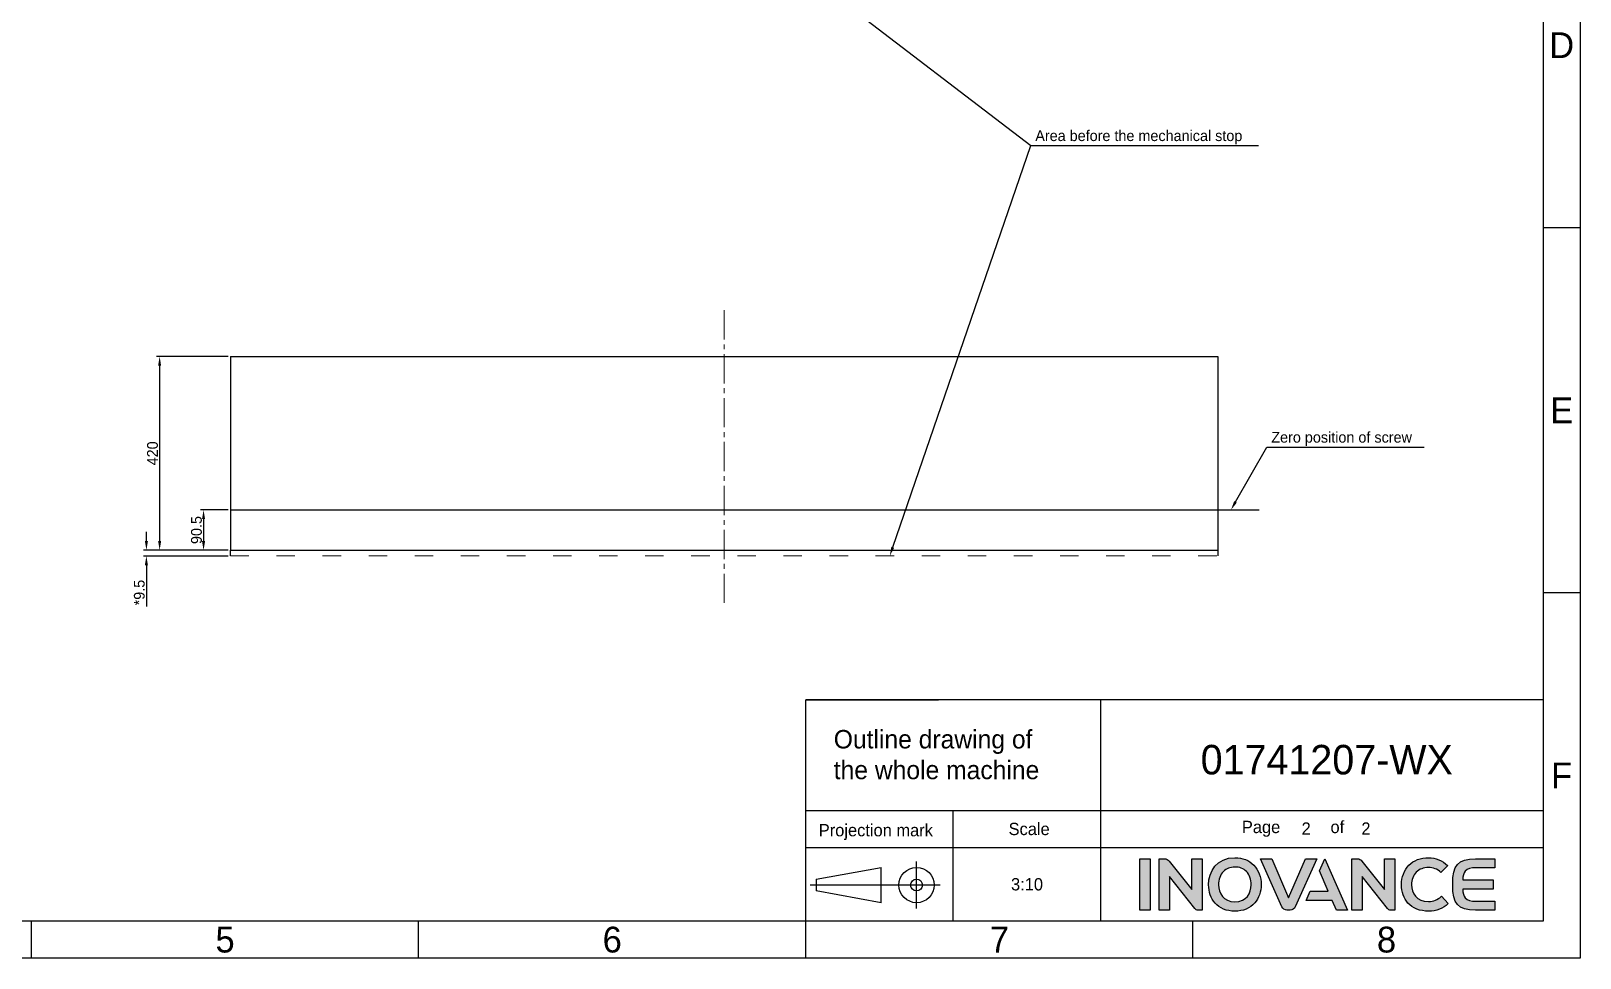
# Model space of a CAD drawing. Header units: millimetres. Extents: x 4086 to 8300, y 123 to 1549.
# Drawn here: x 7291 to 8300, y 124 to 727 of the extents above; entities that cross this region are included whole.
import ezdxf
from ezdxf import colors
from ezdxf.entities.mleader import LeaderData, LeaderLine
from ezdxf.enums import TextEntityAlignment as Align
from ezdxf.math import Vec2, Vec3

# ---------------------------------------------------------------- set-up
doc = ezdxf.new("R2010")
doc.units = ezdxf.units.MM
doc.linetypes.add('ACAD_ISO03W100', pattern=[30, 12, -18])
doc.linetypes.add('CENTER2', pattern=[28.575, 19.05, -3.175, 3.175, -3.175])
doc.layers.add('logo-蓝色', color=7, linetype='Continuous', true_color=0x008ccf)
for name, color, linetype, lineweight in [('中心线层', 7, 'CENTER2', 0), ('虚线层', 7, 'ACAD_ISO03W100', 0), ('轮廓实线层', 7, 'Continuous', 30)]:
    doc.layers.add(name, color=color, linetype=linetype, lineweight=lineweight)
doc.styles.get("Standard").update_dxf_attribs({"font": 'simsun.ttc'})
doc.styles.add('思源黑', font='SourceHanSansCN-Normal.ttf')
doc.dimstyles.new('尺寸标注_3_10比例', dxfattribs={"dimtxt": 7, "dimasz": 6, "dimexe": 2, "dimexo": 1.5, "dimgap": 1, "dimtad": 1, "dimdec": 1, "dimlfac": 3.333333, "dimdsep": 46, "dimtxsty": '思源黑', "dimcen": 0.09, "dimadec": 0, "dimazin": 0, "dimtp": 0.01, "dimtm": 0.01, "dimtfac": 1, "dimtdec": 1, "dimtofl": 0, "dimtmove": 0, "dimatfit": 3, "dimfxl": 0, "dimtolj": 1, "dimarcsym": 0})

# ---------------------------------------------------------------- blocks, each defined once
blk = doc.blocks.new('1')
at = {"layer": 'logo-蓝色'}
h = blk.add_hatch(color=256, dxfattribs=at)
h.dxf.hatch_style = 1
edge = h.paths.add_edge_path()
edge.add_spline(control_points=[(8013.2, 154.8), (8013.2, 154.8), (8019.8, 154.8), (8019.8, 154.8), (8019.8, 154.8), (8019.8, 154.8), (8019.8, 188.2), (8019.8, 188.2), (8019.8, 188.2), (8019.8, 188.2), (8013.2, 188.2), (8013.2, 188.2), (8013.2, 188.2), (8013.2, 188.2), (8013.2, 154.8), (8013.2, 154.8)], knot_values=[0, 0, 0, 0, 0.25, 0.25, 0.25, 0.25, 0.5, 0.5, 0.5, 0.5, 0.75, 0.75, 0.75, 0.75, 1, 1, 1, 1], degree=3, periodic=1)
h = blk.add_hatch(color=256, dxfattribs=at)
h.dxf.hatch_style = 1
edge = h.paths.add_edge_path()
edge.add_spline(control_points=[(8046.9, 188.2), (8046.9, 188.2), (8046.9, 168.1), (8046.9, 168.1), (8046.9, 168.1), (8046.9, 168.1), (8032.2, 186.7), (8032.2, 186.7), (8032.2, 186.7), (8031.5, 187.6), (8030.5, 188.2), (8029.3, 188.2), (8029.3, 188.2), (8029.3, 188.2), (8025.7, 188.2), (8025.7, 188.2), (8025.7, 188.2), (8025.7, 188.2), (8025.7, 154.7), (8025.7, 154.7), (8025.7, 154.7), (8025.7, 154.7), (8032.4, 154.7), (8032.4, 154.7), (8032.4, 154.7), (8032.4, 154.7), (8032.4, 176.6), (8032.4, 176.6), (8032.4, 176.6), (8032.4, 176.6), (8048.9, 155.8), (8048.9, 155.8), (8048.9, 155.8), (8049.4, 155.1), (8050.1, 154.7), (8051, 154.7), (8051, 154.7), (8051, 154.7), (8053.6, 154.7), (8053.6, 154.7), (8053.6, 154.7), (8053.6, 154.7), (8053.6, 188.2), (8053.6, 188.2), (8053.6, 188.2), (8053.6, 188.2), (8046.9, 188.2), (8046.9, 188.2)], knot_values=[0, 0, 0, 0, 0.083333, 0.083333, 0.083333, 0.083333, 0.166667, 0.166667, 0.166667, 0.166667, 0.25, 0.25, 0.25, 0.25, 0.333333, 0.333333, 0.333333, 0.333333, 0.416667, 0.416667, 0.416667, 0.416667, 0.5, 0.5, 0.5, 0.5, 0.583333, 0.583333, 0.583333, 0.583333, 0.666667, 0.666667, 0.666667, 0.666667, 0.75, 0.75, 0.75, 0.75, 0.833333, 0.833333, 0.833333, 0.833333, 0.916667, 0.916667, 0.916667, 0.916667, 1, 1, 1, 1], degree=3, periodic=1)
h = blk.add_hatch(color=256, dxfattribs=at)
h.dxf.hatch_style = 1
edge = h.paths.add_edge_path(flags=16)
edge.add_spline(control_points=[(8067.5, 179.9), (8069.4, 181.8), (8072, 182.8), (8075, 182.8), (8075, 182.8), (8078.1, 182.8), (8080.6, 181.9), (8082.5, 180), (8082.5, 180), (8084.5, 177.9), (8085.7, 174.7), (8085.6, 171.3), (8085.6, 171.3), (8085.5, 165.9), (8082.7, 160.2), (8075, 160.2), (8075, 160.2), (8067.4, 160.2), (8064.5, 165.9), (8064.4, 171.2), (8064.4, 171.2), (8064.3, 174.6), (8065.5, 177.8), (8067.5, 179.9)], knot_values=[0, 0, 0, 0, 0.166667, 0.166667, 0.166667, 0.166667, 0.333333, 0.333333, 0.333333, 0.333333, 0.5, 0.5, 0.5, 0.5, 0.666667, 0.666667, 0.666667, 0.666667, 0.833333, 0.833333, 0.833333, 0.833333, 1, 1, 1, 1], degree=3, periodic=0)
edge = h.paths.add_edge_path()
edge.add_spline(control_points=[(8075, 188.9), (8063.2, 188.9), (8057.9, 179.8), (8057.9, 171.3), (8057.9, 171.3), (8057.9, 166.7), (8059.4, 162.5), (8062.1, 159.4), (8062.1, 159.4), (8065.1, 155.9), (8069.6, 154.1), (8075, 154.1), (8075, 154.1), (8080.4, 154.1), (8084.9, 155.9), (8088, 159.5), (8088, 159.5), (8090.6, 162.5), (8092.1, 166.8), (8092.2, 171.3), (8092.2, 171.3), (8092.2, 176.3), (8090.4, 180.9), (8087.3, 184.1), (8087.3, 184.1), (8084.2, 187.3), (8080, 188.9), (8075, 188.9)], knot_values=[0, 0, 0, 0, 0.142857, 0.142857, 0.142857, 0.142857, 0.285714, 0.285714, 0.285714, 0.285714, 0.428571, 0.428571, 0.428571, 0.428571, 0.571429, 0.571429, 0.571429, 0.571429, 0.714286, 0.714286, 0.714286, 0.714286, 0.857143, 0.857143, 0.857143, 0.857143, 1, 1, 1, 1], degree=3, periodic=0)
h = blk.add_hatch(color=256, dxfattribs=at)
h.dxf.hatch_style = 1
edge = h.paths.add_edge_path()
edge.add_spline(control_points=[(8120.9, 188.2), (8120.9, 188.2), (8110, 162.7), (8110, 162.7), (8110, 162.7), (8110, 162.7), (8099, 188.2), (8099, 188.2), (8099, 188.2), (8099, 188.2), (8091.6, 188.2), (8091.6, 188.2), (8091.6, 188.2), (8091.6, 188.2), (8105.6, 156.9), (8105.6, 156.9), (8105.6, 156.9), (8106.2, 155.7), (8107.5, 154.8), (8108.9, 154.8), (8108.9, 154.8), (8108.9, 154.8), (8108.9, 154.8), (8108.9, 154.8), (8108.9, 154.8), (8108.9, 154.8), (8111, 154.8), (8111, 154.8), (8111, 154.8), (8111, 154.8), (8111, 154.8), (8111, 154.8), (8111, 154.8), (8112.5, 154.8), (8113.7, 155.7), (8114.3, 156.9), (8114.3, 156.9), (8114.3, 156.9), (8128.3, 188.2), (8128.3, 188.2), (8128.3, 188.2), (8128.3, 188.2), (8120.9, 188.2), (8120.9, 188.2)], knot_values=[0, 0, 0, 0, 0.090909, 0.090909, 0.090909, 0.090909, 0.181818, 0.181818, 0.181818, 0.181818, 0.272727, 0.272727, 0.272727, 0.272727, 0.363636, 0.363636, 0.363636, 0.363636, 0.454545, 0.454545, 0.454545, 0.454545, 0.545455, 0.545455, 0.545455, 0.545455, 0.636364, 0.636364, 0.636364, 0.636364, 0.727273, 0.727273, 0.727273, 0.727273, 0.818182, 0.818182, 0.818182, 0.818182, 0.909091, 0.909091, 0.909091, 0.909091, 1, 1, 1, 1], degree=3, periodic=1)
h = blk.add_hatch(color=256, dxfattribs=at)
h.dxf.hatch_style = 1
edge = h.paths.add_edge_path()
edge.add_spline(control_points=[(8133.5, 188.2), (8133.5, 188.2), (8130, 180.4), (8130, 180.4), (8130, 180.4), (8130, 180.4), (8135.7, 167.2), (8135.7, 167.2), (8135.7, 167.2), (8135.7, 167.2), (8124.1, 167.2), (8124.1, 167.2), (8124.1, 167.2), (8124.1, 167.2), (8121.3, 161), (8121.3, 161), (8121.3, 161), (8121.3, 161), (8138.4, 161), (8138.4, 161), (8138.4, 161), (8138.4, 161), (8141.2, 154.8), (8141.2, 154.8), (8141.2, 154.8), (8141.2, 154.8), (8148.4, 154.8), (8148.4, 154.8), (8148.4, 154.8), (8148.4, 154.8), (8133.5, 188.2), (8133.5, 188.2)], knot_values=[0, 0, 0, 0, 0.125, 0.125, 0.125, 0.125, 0.25, 0.25, 0.25, 0.25, 0.375, 0.375, 0.375, 0.375, 0.5, 0.5, 0.5, 0.5, 0.625, 0.625, 0.625, 0.625, 0.75, 0.75, 0.75, 0.75, 0.875, 0.875, 0.875, 0.875, 1, 1, 1, 1], degree=3, periodic=1)
h = blk.add_hatch(color=256, dxfattribs=at)
h.dxf.hatch_style = 1
edge = h.paths.add_edge_path()
edge.add_spline(control_points=[(8172.4, 188.2), (8172.4, 188.2), (8172.4, 168.1), (8172.4, 168.1), (8172.4, 168.1), (8172.4, 168.1), (8157.7, 186.7), (8157.7, 186.7), (8157.7, 186.7), (8157, 187.6), (8156, 188.2), (8154.8, 188.2), (8154.8, 188.2), (8154.8, 188.2), (8151.2, 188.2), (8151.2, 188.2), (8151.2, 188.2), (8151.2, 188.2), (8151.2, 154.7), (8151.2, 154.7), (8151.2, 154.7), (8151.2, 154.7), (8157.9, 154.7), (8157.9, 154.7), (8157.9, 154.7), (8157.9, 154.7), (8157.9, 176.6), (8157.9, 176.6), (8157.9, 176.6), (8157.9, 176.6), (8174.4, 155.8), (8174.4, 155.8), (8174.4, 155.8), (8174.9, 155.1), (8175.6, 154.7), (8176.5, 154.7), (8176.5, 154.7), (8176.5, 154.7), (8179.1, 154.7), (8179.1, 154.7), (8179.1, 154.7), (8179.1, 154.7), (8179.1, 188.2), (8179.1, 188.2), (8179.1, 188.2), (8179.1, 188.2), (8172.4, 188.2), (8172.4, 188.2)], knot_values=[0, 0, 0, 0, 0.083333, 0.083333, 0.083333, 0.083333, 0.166667, 0.166667, 0.166667, 0.166667, 0.25, 0.25, 0.25, 0.25, 0.333333, 0.333333, 0.333333, 0.333333, 0.416667, 0.416667, 0.416667, 0.416667, 0.5, 0.5, 0.5, 0.5, 0.583333, 0.583333, 0.583333, 0.583333, 0.666667, 0.666667, 0.666667, 0.666667, 0.75, 0.75, 0.75, 0.75, 0.833333, 0.833333, 0.833333, 0.833333, 0.916667, 0.916667, 0.916667, 0.916667, 1, 1, 1, 1], degree=3, periodic=1)
h = blk.add_hatch(color=256, dxfattribs=at)
h.dxf.hatch_style = 1
edge = h.paths.add_edge_path()
edge.add_spline(control_points=[(8209.2, 163.6), (8207.2, 161.6), (8204.1, 160.3), (8201.1, 160.3), (8201.1, 160.3), (8193, 160.3), (8190, 166), (8190, 171.3), (8190, 171.3), (8189.9, 174.5), (8191.1, 177.5), (8193.1, 179.5), (8193.1, 179.5), (8195.1, 181.5), (8197.8, 182.5), (8201.1, 182.5), (8201.1, 182.5), (8204.1, 182.5), (8206.9, 181.5), (8208.9, 179.5), (8208.9, 179.5), (8208.9, 179.5), (8209.1, 179.3), (8209.1, 179.3), (8209.1, 179.3), (8209.1, 179.3), (8213.5, 183.6), (8213.5, 183.6), (8213.5, 183.6), (8213.5, 183.6), (8213.4, 183.8), (8213.4, 183.8), (8213.4, 183.8), (8210, 187.1), (8205.7, 188.9), (8201.1, 188.9), (8201.1, 188.9), (8195.9, 188.9), (8191.5, 187.2), (8188.3, 184), (8188.3, 184), (8185.2, 180.8), (8183.4, 176.2), (8183.4, 171.3), (8183.4, 171.3), (8183.4, 166.7), (8184.9, 162.5), (8187.6, 159.4), (8187.6, 159.4), (8190.8, 155.9), (8195.4, 154.1), (8201.1, 154.1), (8201.1, 154.1), (8206.1, 154.1), (8210.5, 155.8), (8213.8, 159), (8213.8, 159), (8213.8, 159), (8213.9, 159.2), (8213.9, 159.2), (8213.9, 159.2), (8213.9, 159.2), (8209.4, 163.8), (8209.4, 163.8), (8209.4, 163.8), (8209.4, 163.8), (8209.2, 163.6), (8209.2, 163.6)], knot_values=[0, 0, 0, 0, 0.058824, 0.058824, 0.058824, 0.058824, 0.117647, 0.117647, 0.117647, 0.117647, 0.176471, 0.176471, 0.176471, 0.176471, 0.235294, 0.235294, 0.235294, 0.235294, 0.294118, 0.294118, 0.294118, 0.294118, 0.352941, 0.352941, 0.352941, 0.352941, 0.411765, 0.411765, 0.411765, 0.411765, 0.470588, 0.470588, 0.470588, 0.470588, 0.529412, 0.529412, 0.529412, 0.529412, 0.588235, 0.588235, 0.588235, 0.588235, 0.647059, 0.647059, 0.647059, 0.647059, 0.705882, 0.705882, 0.705882, 0.705882, 0.764706, 0.764706, 0.764706, 0.764706, 0.823529, 0.823529, 0.823529, 0.823529, 0.882353, 0.882353, 0.882353, 0.882353, 0.941176, 0.941176, 0.941176, 0.941176, 1, 1, 1, 1], degree=3, periodic=0)
h = blk.add_hatch(color=256, dxfattribs=at)
h.dxf.hatch_style = 1
edge = h.paths.add_edge_path()
edge.add_spline(control_points=[(8231.8, 182.4), (8231.8, 182.4), (8244.3, 182.4), (8244.3, 182.4), (8244.3, 182.4), (8244.3, 182.4), (8244.3, 188.2), (8244.3, 188.2), (8244.3, 188.2), (8244.3, 188.2), (8231.7, 188.2), (8231.7, 188.2), (8231.7, 188.2), (8220, 188.2), (8216.8, 183.7), (8216.8, 171.9), (8216.8, 171.9), (8216.8, 171.9), (8216.8, 171.5), (8216.8, 171.5), (8216.8, 171.5), (8216.8, 171.5), (8216.8, 171.5), (8216.8, 171.5), (8216.8, 171.5), (8216.8, 171.5), (8216.8, 171.5), (8216.8, 171.5), (8216.8, 171.5), (8216.8, 171.5), (8216.8, 171.5), (8216.8, 171.5), (8216.8, 171.5), (8216.8, 171.5), (8216.8, 171), (8216.8, 171), (8216.8, 171), (8216.8, 159.2), (8220, 154.8), (8231.7, 154.8), (8231.7, 154.8), (8231.7, 154.8), (8244.3, 154.8), (8244.3, 154.8), (8244.3, 154.8), (8244.3, 154.8), (8244.3, 160.6), (8244.3, 160.6), (8244.3, 160.6), (8244.3, 160.6), (8231.8, 160.6), (8231.8, 160.6), (8231.8, 160.6), (8228.8, 160.6), (8226.4, 161.1), (8225, 162.7), (8225, 162.7), (8223.9, 164), (8223.4, 166), (8223.3, 168.4), (8223.3, 168.4), (8223.3, 168.4), (8243.2, 168.4), (8243.2, 168.4), (8243.2, 168.4), (8243.2, 168.4), (8243.2, 171.5), (8243.2, 171.5), (8243.2, 171.5), (8243.2, 171.5), (8243.2, 174.6), (8243.2, 174.6), (8243.2, 174.6), (8243.2, 174.6), (8223.3, 174.6), (8223.3, 174.6), (8223.3, 174.6), (8223.4, 176.9), (8223.9, 178.9), (8225, 180.2), (8225, 180.2), (8226.4, 181.8), (8228.8, 182.4), (8231.8, 182.4)], knot_values=[0, 0, 0, 0, 0.047619, 0.047619, 0.047619, 0.047619, 0.095238, 0.095238, 0.095238, 0.095238, 0.142857, 0.142857, 0.142857, 0.142857, 0.190476, 0.190476, 0.190476, 0.190476, 0.238095, 0.238095, 0.238095, 0.238095, 0.285714, 0.285714, 0.285714, 0.285714, 0.333333, 0.333333, 0.333333, 0.333333, 0.380952, 0.380952, 0.380952, 0.380952, 0.428571, 0.428571, 0.428571, 0.428571, 0.47619, 0.47619, 0.47619, 0.47619, 0.52381, 0.52381, 0.52381, 0.52381, 0.571429, 0.571429, 0.571429, 0.571429, 0.619048, 0.619048, 0.619048, 0.619048, 0.666667, 0.666667, 0.666667, 0.666667, 0.714286, 0.714286, 0.714286, 0.714286, 0.761905, 0.761905, 0.761905, 0.761905, 0.809524, 0.809524, 0.809524, 0.809524, 0.857143, 0.857143, 0.857143, 0.857143, 0.904762, 0.904762, 0.904762, 0.904762, 0.952381, 0.952381, 0.952381, 0.952381, 1, 1, 1, 1], degree=3, periodic=0)
at = {"color": 2}
for p, q in [((8299.7, 598.8), (8275.7, 598.8)), ((8299.7, 361.2), (8275.7, 361.2)), ((8275.7, 291.6), (7795.7, 291.6)), ((7795.7, 147.6), (7795.7, 291.6)), ((7795.7, 291.6), (7882.1, 291.6)), ((7987.7, 147.6), (7987.7, 291.6)), ((7795.7, 147.6), (7795.7, 219.6)), ((7795.7, 219.6), (7882.1, 219.6)), ((7795.7, 219.6), (8275.7, 219.6)), ((7891.7, 147.6), (7891.7, 219.6)), ((7795.7, 195.6), (7987.7, 195.6)), ((7802.5, 175), (7844.7, 182.6)), ((7844.7, 159.6), (7844.7, 182.6)), ((7867.8, 155.8), (7867.8, 186.5)), ((7802.5, 175), (7802.5, 167.3)), ((7883.1, 171.1), (7798.6, 171.1)), ((7844.7, 159.6), (7802.5, 167.3)), ((7291.7, 123.6), (7291.7, 147.6)), ((7543.7, 123.6), (7543.7, 147.6)), ((7795.7, 123.6), (7795.7, 147.6)), ((8047.7, 123.6), (8047.7, 147.6))]:
    blk.add_line(p, q, dxfattribs=at)
for points in [[(6283.7, 123.6), (6283.7, 1549.2), (8299.7, 1549.2), (8299.7, 123.6)], [(6403.7, 147.6), (6403.7, 1525.2), (8275.7, 1525.2), (8275.7, 147.6)], [(7987.7, 195.6), (8275.7, 195.6), (8275.7, 147.6), (7987.7, 147.6)]]:
    blk.add_lwpolyline(points, close=True, dxfattribs=at)
for radius in [11.5, 3.84]:
    blk.add_circle((7867.8, 171.1), radius, dxfattribs=at)
at = {"layer": 'logo-蓝色'}
for points, knots in [([(8013.2, 154.8), (8013.2, 154.8), (8019.8, 154.8), (8019.8, 154.8), (8019.8, 154.8), (8019.8, 154.8), (8019.8, 188.2), (8019.8, 188.2), (8019.8, 188.2), (8019.8, 188.2), (8013.2, 188.2), (8013.2, 188.2), (8013.2, 188.2), (8013.2, 188.2), (8013.2, 154.8), (8013.2, 154.8)], [0, 0, 0, 0, 0.25, 0.25, 0.25, 0.25, 0.5, 0.5, 0.5, 0.5, 0.75, 0.75, 0.75, 0.75, 1, 1, 1, 1]), ([(8046.9, 188.2), (8046.9, 188.2), (8046.9, 168.1), (8046.9, 168.1), (8046.9, 168.1), (8046.9, 168.1), (8032.2, 186.7), (8032.2, 186.7), (8032.2, 186.7), (8031.5, 187.6), (8030.5, 188.2), (8029.3, 188.2), (8029.3, 188.2), (8029.3, 188.2), (8025.7, 188.2), (8025.7, 188.2), (8025.7, 188.2), (8025.7, 188.2), (8025.7, 154.7), (8025.7, 154.7), (8025.7, 154.7), (8025.7, 154.7), (8032.4, 154.7), (8032.4, 154.7), (8032.4, 154.7), (8032.4, 154.7), (8032.4, 176.6), (8032.4, 176.6), (8032.4, 176.6), (8032.4, 176.6), (8048.9, 155.8), (8048.9, 155.8), (8048.9, 155.8), (8049.4, 155.1), (8050.1, 154.7), (8051, 154.7), (8051, 154.7), (8051, 154.7), (8053.6, 154.7), (8053.6, 154.7), (8053.6, 154.7), (8053.6, 154.7), (8053.6, 188.2), (8053.6, 188.2), (8053.6, 188.2), (8053.6, 188.2), (8046.9, 188.2), (8046.9, 188.2)], [0, 0, 0, 0, 0.083333, 0.083333, 0.083333, 0.083333, 0.166667, 0.166667, 0.166667, 0.166667, 0.25, 0.25, 0.25, 0.25, 0.333333, 0.333333, 0.333333, 0.333333, 0.416667, 0.416667, 0.416667, 0.416667, 0.5, 0.5, 0.5, 0.5, 0.583333, 0.583333, 0.583333, 0.583333, 0.666667, 0.666667, 0.666667, 0.666667, 0.75, 0.75, 0.75, 0.75, 0.833333, 0.833333, 0.833333, 0.833333, 0.916667, 0.916667, 0.916667, 0.916667, 1, 1, 1, 1]), ([(8075, 188.9), (8063.2, 188.9), (8057.9, 179.8), (8057.9, 171.3), (8057.9, 171.3), (8057.9, 166.7), (8059.4, 162.5), (8062.1, 159.4), (8062.1, 159.4), (8065.1, 155.9), (8069.6, 154.1), (8075, 154.1), (8075, 154.1), (8080.4, 154.1), (8084.9, 155.9), (8088, 159.5), (8088, 159.5), (8090.6, 162.5), (8092.1, 166.8), (8092.2, 171.3), (8092.2, 171.3), (8092.2, 176.3), (8090.4, 180.9), (8087.3, 184.1), (8087.3, 184.1), (8084.2, 187.3), (8080, 188.9), (8075, 188.9)], [0, 0, 0, 0, 0.142857, 0.142857, 0.142857, 0.142857, 0.285714, 0.285714, 0.285714, 0.285714, 0.428571, 0.428571, 0.428571, 0.428571, 0.571429, 0.571429, 0.571429, 0.571429, 0.714286, 0.714286, 0.714286, 0.714286, 0.857143, 0.857143, 0.857143, 0.857143, 1, 1, 1, 1]), ([(8067.5, 179.9), (8069.4, 181.8), (8072, 182.8), (8075, 182.8), (8075, 182.8), (8078.1, 182.8), (8080.6, 181.9), (8082.5, 180), (8082.5, 180), (8084.5, 177.9), (8085.7, 174.7), (8085.6, 171.3), (8085.6, 171.3), (8085.5, 165.9), (8082.7, 160.2), (8075, 160.2), (8075, 160.2), (8067.4, 160.2), (8064.5, 165.9), (8064.4, 171.2), (8064.4, 171.2), (8064.3, 174.6), (8065.5, 177.8), (8067.5, 179.9)], [0, 0, 0, 0, 0.166667, 0.166667, 0.166667, 0.166667, 0.333333, 0.333333, 0.333333, 0.333333, 0.5, 0.5, 0.5, 0.5, 0.666667, 0.666667, 0.666667, 0.666667, 0.833333, 0.833333, 0.833333, 0.833333, 1, 1, 1, 1]), ([(8120.9, 188.2), (8120.9, 188.2), (8110, 162.7), (8110, 162.7), (8110, 162.7), (8110, 162.7), (8099, 188.2), (8099, 188.2), (8099, 188.2), (8099, 188.2), (8091.6, 188.2), (8091.6, 188.2), (8091.6, 188.2), (8091.6, 188.2), (8105.6, 156.9), (8105.6, 156.9), (8105.6, 156.9), (8106.2, 155.7), (8107.5, 154.8), (8108.9, 154.8), (8108.9, 154.8), (8108.9, 154.8), (8108.9, 154.8), (8108.9, 154.8), (8108.9, 154.8), (8108.9, 154.8), (8111, 154.8), (8111, 154.8), (8111, 154.8), (8111, 154.8), (8111, 154.8), (8111, 154.8), (8111, 154.8), (8112.5, 154.8), (8113.7, 155.7), (8114.3, 156.9), (8114.3, 156.9), (8114.3, 156.9), (8128.3, 188.2), (8128.3, 188.2), (8128.3, 188.2), (8128.3, 188.2), (8120.9, 188.2), (8120.9, 188.2)], [0, 0, 0, 0, 0.090909, 0.090909, 0.090909, 0.090909, 0.181818, 0.181818, 0.181818, 0.181818, 0.272727, 0.272727, 0.272727, 0.272727, 0.363636, 0.363636, 0.363636, 0.363636, 0.454545, 0.454545, 0.454545, 0.454545, 0.545455, 0.545455, 0.545455, 0.545455, 0.636364, 0.636364, 0.636364, 0.636364, 0.727273, 0.727273, 0.727273, 0.727273, 0.818182, 0.818182, 0.818182, 0.818182, 0.909091, 0.909091, 0.909091, 0.909091, 1, 1, 1, 1]), ([(8133.5, 188.2), (8133.5, 188.2), (8130, 180.4), (8130, 180.4), (8130, 180.4), (8130, 180.4), (8135.7, 167.2), (8135.7, 167.2), (8135.7, 167.2), (8135.7, 167.2), (8124.1, 167.2), (8124.1, 167.2), (8124.1, 167.2), (8124.1, 167.2), (8121.3, 161), (8121.3, 161), (8121.3, 161), (8121.3, 161), (8138.4, 161), (8138.4, 161), (8138.4, 161), (8138.4, 161), (8141.2, 154.8), (8141.2, 154.8), (8141.2, 154.8), (8141.2, 154.8), (8148.4, 154.8), (8148.4, 154.8), (8148.4, 154.8), (8148.4, 154.8), (8133.5, 188.2), (8133.5, 188.2)], [0, 0, 0, 0, 0.125, 0.125, 0.125, 0.125, 0.25, 0.25, 0.25, 0.25, 0.375, 0.375, 0.375, 0.375, 0.5, 0.5, 0.5, 0.5, 0.625, 0.625, 0.625, 0.625, 0.75, 0.75, 0.75, 0.75, 0.875, 0.875, 0.875, 0.875, 1, 1, 1, 1]), ([(8172.4, 188.2), (8172.4, 188.2), (8172.4, 168.1), (8172.4, 168.1), (8172.4, 168.1), (8172.4, 168.1), (8157.7, 186.7), (8157.7, 186.7), (8157.7, 186.7), (8157, 187.6), (8156, 188.2), (8154.8, 188.2), (8154.8, 188.2), (8154.8, 188.2), (8151.2, 188.2), (8151.2, 188.2), (8151.2, 188.2), (8151.2, 188.2), (8151.2, 154.7), (8151.2, 154.7), (8151.2, 154.7), (8151.2, 154.7), (8157.9, 154.7), (8157.9, 154.7), (8157.9, 154.7), (8157.9, 154.7), (8157.9, 176.6), (8157.9, 176.6), (8157.9, 176.6), (8157.9, 176.6), (8174.4, 155.8), (8174.4, 155.8), (8174.4, 155.8), (8174.9, 155.1), (8175.6, 154.7), (8176.5, 154.7), (8176.5, 154.7), (8176.5, 154.7), (8179.1, 154.7), (8179.1, 154.7), (8179.1, 154.7), (8179.1, 154.7), (8179.1, 188.2), (8179.1, 188.2), (8179.1, 188.2), (8179.1, 188.2), (8172.4, 188.2), (8172.4, 188.2)], [0, 0, 0, 0, 0.083333, 0.083333, 0.083333, 0.083333, 0.166667, 0.166667, 0.166667, 0.166667, 0.25, 0.25, 0.25, 0.25, 0.333333, 0.333333, 0.333333, 0.333333, 0.416667, 0.416667, 0.416667, 0.416667, 0.5, 0.5, 0.5, 0.5, 0.583333, 0.583333, 0.583333, 0.583333, 0.666667, 0.666667, 0.666667, 0.666667, 0.75, 0.75, 0.75, 0.75, 0.833333, 0.833333, 0.833333, 0.833333, 0.916667, 0.916667, 0.916667, 0.916667, 1, 1, 1, 1]), ([(8209.2, 163.6), (8207.2, 161.6), (8204.1, 160.3), (8201.1, 160.3), (8201.1, 160.3), (8193, 160.3), (8190, 166), (8190, 171.3), (8190, 171.3), (8189.9, 174.5), (8191.1, 177.5), (8193.1, 179.5), (8193.1, 179.5), (8195.1, 181.5), (8197.8, 182.5), (8201.1, 182.5), (8201.1, 182.5), (8204.1, 182.5), (8206.9, 181.5), (8208.9, 179.5), (8208.9, 179.5), (8208.9, 179.5), (8209.1, 179.3), (8209.1, 179.3), (8209.1, 179.3), (8209.1, 179.3), (8213.5, 183.6), (8213.5, 183.6), (8213.5, 183.6), (8213.5, 183.6), (8213.4, 183.8), (8213.4, 183.8), (8213.4, 183.8), (8210, 187.1), (8205.7, 188.9), (8201.1, 188.9), (8201.1, 188.9), (8195.9, 188.9), (8191.5, 187.2), (8188.3, 184), (8188.3, 184), (8185.2, 180.8), (8183.4, 176.2), (8183.4, 171.3), (8183.4, 171.3), (8183.4, 166.7), (8184.9, 162.5), (8187.6, 159.4), (8187.6, 159.4), (8190.8, 155.9), (8195.4, 154.1), (8201.1, 154.1), (8201.1, 154.1), (8206.1, 154.1), (8210.5, 155.8), (8213.8, 159), (8213.8, 159), (8213.8, 159), (8213.9, 159.2), (8213.9, 159.2), (8213.9, 159.2), (8213.9, 159.2), (8209.4, 163.8), (8209.4, 163.8), (8209.4, 163.8), (8209.4, 163.8), (8209.2, 163.6), (8209.2, 163.6)], [0, 0, 0, 0, 0.058824, 0.058824, 0.058824, 0.058824, 0.117647, 0.117647, 0.117647, 0.117647, 0.176471, 0.176471, 0.176471, 0.176471, 0.235294, 0.235294, 0.235294, 0.235294, 0.294118, 0.294118, 0.294118, 0.294118, 0.352941, 0.352941, 0.352941, 0.352941, 0.411765, 0.411765, 0.411765, 0.411765, 0.470588, 0.470588, 0.470588, 0.470588, 0.529412, 0.529412, 0.529412, 0.529412, 0.588235, 0.588235, 0.588235, 0.588235, 0.647059, 0.647059, 0.647059, 0.647059, 0.705882, 0.705882, 0.705882, 0.705882, 0.764706, 0.764706, 0.764706, 0.764706, 0.823529, 0.823529, 0.823529, 0.823529, 0.882353, 0.882353, 0.882353, 0.882353, 0.941176, 0.941176, 0.941176, 0.941176, 1, 1, 1, 1]), ([(8231.8, 182.4), (8231.8, 182.4), (8244.3, 182.4), (8244.3, 182.4), (8244.3, 182.4), (8244.3, 182.4), (8244.3, 188.2), (8244.3, 188.2), (8244.3, 188.2), (8244.3, 188.2), (8231.7, 188.2), (8231.7, 188.2), (8231.7, 188.2), (8220, 188.2), (8216.8, 183.7), (8216.8, 171.9), (8216.8, 171.9), (8216.8, 171.9), (8216.8, 171.5), (8216.8, 171.5), (8216.8, 171.5), (8216.8, 171.5), (8216.8, 171.5), (8216.8, 171.5), (8216.8, 171.5), (8216.8, 171.5), (8216.8, 171.5), (8216.8, 171.5), (8216.8, 171.5), (8216.8, 171.5), (8216.8, 171.5), (8216.8, 171.5), (8216.8, 171.5), (8216.8, 171.5), (8216.8, 171), (8216.8, 171), (8216.8, 171), (8216.8, 159.2), (8220, 154.8), (8231.7, 154.8), (8231.7, 154.8), (8231.7, 154.8), (8244.3, 154.8), (8244.3, 154.8), (8244.3, 154.8), (8244.3, 154.8), (8244.3, 160.6), (8244.3, 160.6), (8244.3, 160.6), (8244.3, 160.6), (8231.8, 160.6), (8231.8, 160.6), (8231.8, 160.6), (8228.8, 160.6), (8226.4, 161.1), (8225, 162.7), (8225, 162.7), (8223.9, 164), (8223.4, 166), (8223.3, 168.4), (8223.3, 168.4), (8223.3, 168.4), (8243.2, 168.4), (8243.2, 168.4), (8243.2, 168.4), (8243.2, 168.4), (8243.2, 171.5), (8243.2, 171.5), (8243.2, 171.5), (8243.2, 171.5), (8243.2, 174.6), (8243.2, 174.6), (8243.2, 174.6), (8243.2, 174.6), (8223.3, 174.6), (8223.3, 174.6), (8223.3, 174.6), (8223.4, 176.9), (8223.9, 178.9), (8225, 180.2), (8225, 180.2), (8226.4, 181.8), (8228.8, 182.4), (8231.8, 182.4)], [0, 0, 0, 0, 0.047619, 0.047619, 0.047619, 0.047619, 0.095238, 0.095238, 0.095238, 0.095238, 0.142857, 0.142857, 0.142857, 0.142857, 0.190476, 0.190476, 0.190476, 0.190476, 0.238095, 0.238095, 0.238095, 0.238095, 0.285714, 0.285714, 0.285714, 0.285714, 0.333333, 0.333333, 0.333333, 0.333333, 0.380952, 0.380952, 0.380952, 0.380952, 0.428571, 0.428571, 0.428571, 0.428571, 0.47619, 0.47619, 0.47619, 0.47619, 0.52381, 0.52381, 0.52381, 0.52381, 0.571429, 0.571429, 0.571429, 0.571429, 0.619048, 0.619048, 0.619048, 0.619048, 0.666667, 0.666667, 0.666667, 0.666667, 0.714286, 0.714286, 0.714286, 0.714286, 0.761905, 0.761905, 0.761905, 0.761905, 0.809524, 0.809524, 0.809524, 0.809524, 0.857143, 0.857143, 0.857143, 0.857143, 0.904762, 0.904762, 0.904762, 0.904762, 0.952381, 0.952381, 0.952381, 0.952381, 1, 1, 1, 1])]:
    blk.add_open_spline(points, degree=3, knots=knots, dxfattribs=at)
at = {"color": 2, "style": '思源黑'}
for s, height, p in [('D', 16.8, (8287.7, 717.6)), ('E', 16.8, (8287.7, 480)), ('F', 16.8, (8287.7, 242.4)), ('Scale', 8, (7941.1, 207.6)), ('Projection mark', 8, (7841.3, 206.8)), ('5', 16.8, (7417.7, 135.6)), ('6', 16.8, (7669.7, 135.6)), ('7', 16.8, (7921.7, 135.6)), ('8', 16.8, (8173.7, 135.6))]:
    blk.add_text(s, height=height, dxfattribs=at).set_placement(p, align=Align.MIDDLE_CENTER)
blk.add_text('Page           of    ', height=8, dxfattribs=at).set_placement((8118.8, 207.9), align=Align.MIDDLE)
at = {"color": 2, "insert": (7813.9, 272), "char_height": 12, "width": 145.175, "attachment_point": 1}
blk.add_mtext('{\\fSource Han Sans CN Regular|b0|i0|c0|p34;Outline drawing of the whole machine}', dxfattribs=at)
at = {"color": 7, "style": '思源黑'}
for tag, height, p in [('编号', 19.2, (8134.8, 252.7)), ('比例', 8, (7939.7, 171.6))]:
    blk.add_attdef(tag, text='', height=height, dxfattribs=at).set_placement(p, align=Align.MIDDLE)
at = {"linetype": 'Continuous', "lineweight": 0, "ltscale": 0.3, "style": '思源黑'}
for tag, p in [('当前页', (8121.4, 207.9)), ('总页数', (8160.3, 207.9))]:
    blk.add_attdef(tag, text='', height=8, dxfattribs=at).set_placement(p, align=Align.MIDDLE)
blk = doc.blocks.new('*D2914')
at = {"layer": 'Defpoints', "color": 0}
for p in [(7421.2, 515), (7375.1, 389), (7421.2, 389)]:
    blk.add_point(p, dxfattribs=at)
at = {"layer": '轮廓实线层', "color": 0, "lineweight": -2}
for p, q in [((7419.7, 515), (7373.1, 515)), ((7375.1, 509), (7375.1, 395)), ((7419.7, 389), (7373.1, 389))]:
    blk.add_line(p, q, dxfattribs=at)
at = {"layer": '轮廓实线层', "color": 0}
for points in [[(7376.1, 509), (7374.1, 509), (7375.1, 515)], [(7374.1, 395), (7376.1, 395), (7375.1, 389)]]:
    blk.add_solid(points, dxfattribs=at)
at = {"layer": '轮廓实线层', "color": 0, "insert": (7370.5, 452), "char_height": 7, "attachment_point": 5, "rotation": 90, "style": '思源黑'}
blk.add_mtext('\\A1;420', dxfattribs=at)
blk = doc.blocks.new('*D2939')
at = {"layer": 'Defpoints', "color": 0}
for p in [(7366.5, 385.2), (7421.2, 389), (7421.2, 385.2)]:
    blk.add_point(p, dxfattribs=at)
at = {"layer": '轮廓实线层', "color": 0, "lineweight": -2}
for p, q in [((7366.5, 395), (7366.5, 401)), ((7419.7, 389), (7364.5, 389)), ((7419.7, 385.2), (7364.5, 385.2)), ((7366.5, 379.2), (7366.5, 352.3))]:
    blk.add_line(p, q, dxfattribs=at)
at = {"layer": '轮廓实线层', "color": 0}
for points in [[(7365.5, 395), (7367.5, 395), (7366.5, 389)], [(7367.5, 379.2), (7365.5, 379.2), (7366.5, 385.2)]]:
    blk.add_solid(points, dxfattribs=at)
at = {"layer": '轮廓实线层', "color": 0, "insert": (7361.9, 361.4), "char_height": 7, "attachment_point": 5, "rotation": 90, "style": '思源黑'}
blk.add_mtext('\\A1;*{\\A1;9.5}', dxfattribs=at)
blk = doc.blocks.new('*D2956')
at = {"color": 0, "lineweight": -2}
for p, q in [((7419.7, 415.2), (7401.7, 415.2)), ((7403.7, 409.2), (7403.7, 395)), ((7419.7, 389), (7401.7, 389))]:
    blk.add_line(p, q, dxfattribs=at)
at = {"color": 0}
for points in [[(7404.7, 409.2), (7402.7, 409.2), (7403.7, 415.2)], [(7402.7, 395), (7404.7, 395), (7403.7, 389)]]:
    blk.add_solid(points, dxfattribs=at)
at = {"layer": 'Defpoints', "color": 0}
for p in [(7421.2, 415.2), (7403.7, 389), (7421.2, 389)]:
    blk.add_point(p, dxfattribs=at)
at = {"color": 0, "insert": (7399.1, 402.1), "char_height": 7, "attachment_point": 5, "rotation": 90, "style": '思源黑'}
blk.add_mtext('\\A1;\\A1;90.5', dxfattribs=at)

msp = doc.modelspace()

# ---------------------------------------------------------------- linework, layer by layer
at = {"layer": '中心线层'}
msp.add_line((7742.584, 545.142), (7742.584, 351.967), dxfattribs=at)
at = {"layer": '虚线层'}
msp.add_line((7421.182, 385.223), (8063.985, 385.223), dxfattribs=at)
at = {"layer": '轮廓实线层'}
for p, q in [((7421.182, 514.973), (8063.985, 514.973)), ((7421.182, 514.973), (7421.182, 388.973)), ((7421.182, 514.973), (7421.182, 415.223)), ((8063.985, 514.973), (8063.985, 388.973)), ((7421.182, 415.223), (8090.917, 415.223)), ((7421.182, 388.973), (8063.985, 388.973)), ((7421.182, 385.223), (7421.182, 388.973)), ((8063.985, 388.973), (8063.985, 385.223))]:
    msp.add_line(p, q, dxfattribs=at)

# ---------------------------------------------------------------- block references
msp.add_blockref('1', (0, 0)).add_auto_attribs({'编号': '01741207-WX', '比例': '3:10', '总页数': '2', '当前页': '2'})

# ---------------------------------------------------------------- dimensions: what is measured, and where the dimension line sits
dim = msp.add_linear_dim(base=(7403.68, 388.973), p1=(7421.182, 415.223), p2=(7421.182, 388.973), angle=90, text='\\A1;90.5', dimstyle='尺寸标注_3_10比例', override={"dimtxsty": '思源黑'})
dim.commit()
dim.dimension.update_dxf_attribs({"geometry": '*D2956', "text_midpoint": (7403.68, 402.098), "dimtype": 160})
dim = msp.add_linear_dim(base=(7375.084, 388.973), p1=(7421.182, 514.973), p2=(7421.182, 388.973), angle=90, dimstyle='尺寸标注_3_10比例', dxfattribs=at)
dim.commit()
dim.dimension.update_dxf_attribs({"geometry": '*D2914', "text_midpoint": (7370.458, 451.973)})
dim = msp.add_linear_dim(base=(7366.527, 385.223), p1=(7421.182, 388.973), p2=(7421.182, 385.223), angle=90, text='*{\\A1;9.5}', dimstyle='尺寸标注_3_10比例', override={"dimtxsty": '思源黑'}, dxfattribs=at)
dim.commit()
dim.dimension.update_dxf_attribs({"geometry": '*D2939', "text_midpoint": (7366.527, 361.441), "dimtype": 160})

# ---------------------------------------------------------------- leaders
ml = msp.add_multileader_mtext('Standard')
ml.set_content('{\\C256;Area before the mechanical stop}', style='思源黑')
ml.set_leader_properties()
ml.build(insert=Vec2(0, 0))
ml.multileader.update_dxf_attribs({"text_left_attachment_type": 5, "text_right_attachment_type": 5, "dogleg_length": 1, "arrow_head_size": 6})
ctx = ml.context
ctx.base_point, ctx.char_height, ctx.arrow_head_size, ctx.plane_origin = Vec3(7943.087, 652.253), 7, 6, Vec3(7792.232, 766.946)
ctx.left_attachment, ctx.right_attachment = 5, 5
notes = []
notes.append((ctx, [(1, (1, 1, 0), (7942.087, 652.253), (1, 0), 1, [(0, [(7792.232, 766.946)], 0, []), (1, [(7850.364, 385.223)], 0, [])])]))
ctx.mtext.insert, ctx.mtext.flow_direction = Vec3(7945.087, 662.209), 5
ml = msp.add_multileader_mtext('Standard')
ml.set_content('{\\C256;Zero position of screw}', style='思源黑')
ml.set_leader_properties()
ml.build(insert=Vec2(0, 0))
ml.multileader.update_dxf_attribs({"text_left_attachment_type": 5, "text_right_attachment_type": 5, "dogleg_length": 1, "arrow_head_size": 6})
ctx = ml.context
ctx.base_point, ctx.char_height, ctx.arrow_head_size, ctx.plane_origin = Vec3(8096.699, 456.034), 7, 6, Vec3(8072.457, 415.223)
ctx.left_attachment, ctx.right_attachment = 5, 5
notes.append((ctx, [(0, (1, 1, 0), (8095.699, 456.034), (1, 0), 1, [(0, [(8072.457, 415.223)], 0, [])])]))
ctx.mtext.insert, ctx.mtext.flow_direction = Vec3(8098.699, 465.99), 5
for ctx, leaders in notes:
    for number, flags, end, landing, length, lines in leaders:
        leader = LeaderData()
        leader.index, (leader.has_last_leader_line, leader.has_dogleg_vector, leader.attachment_direction) = number, flags
        leader.last_leader_point, leader.dogleg_vector, leader.dogleg_length = Vec3(end), Vec3(landing), length
        for number, points, colour, breaks in lines:
            line = LeaderLine()
            line.index, line.vertices, line.color, line.breaks = number, Vec3.list(points), colors.encode_raw_color(colour), breaks
            leader.lines.append(line)
        ctx.leaders.append(leader)

doc.saveas('drawing.dxf')
